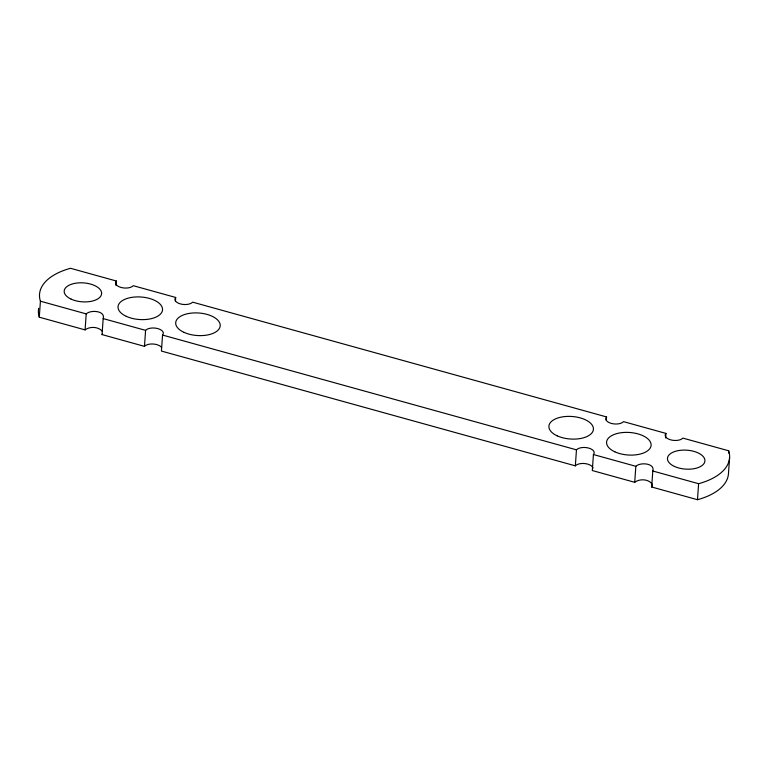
<?xml version="1.0" encoding="UTF-8"?>
<svg xmlns="http://www.w3.org/2000/svg" width="768" height="768" viewBox="0 0 768 768"><rect width="100%" height="100%" fill="white"/><g stroke="black" fill="none" stroke-linecap="round" stroke-linejoin="round"><path stroke-width="1.15" d="M102.442 331.44C98.582 326.602 89.914 326.17 85.094 329.894L39.293 317.194L40.406 301.19A67.555 34.186 4 0 1 70.512 268.291L116.333 281.002A9.274 4.694 4 0 0 121.046 287.453A9.274 4.694 4 0 0 133.267 285.696L175.69 297.456A9.293 4.704 4 0 0 180.413 303.926A9.293 4.704 4 0 0 192.653 302.16L606.566 416.938A9.293 4.704 4 0 0 611.29 423.408A9.293 4.704 4 0 0 623.53 421.642L665.962 433.411A9.274 4.694 4 0 0 670.666 439.862A9.274 4.694 4 0 0 682.886 438.106L728.707 450.806L728.554 453.091M85.094 329.894L86.208 313.891C90.691 309.552 105.734 310.79 103.171 318.595L102.058 334.598L144.47 346.358A9.293 4.704 4 0 1 153.178 344.006A9.293 4.704 4 0 1 161.606 347.462M116.016 285.571L116.333 281.002M144.47 346.358L145.584 330.355A9.293 4.704 4 0 1 157.834 328.598A9.293 4.704 4 0 1 162.547 335.059L576.461 449.837A9.293 4.704 4 0 1 588.71 448.08A9.293 4.704 4 0 1 593.424 454.541L635.837 466.301C640.349 461.952 655.296 463.219 652.8 471.005L651.677 487.008L697.488 499.709A67.555 34.186 4 0 0 728.477 473.482L729.6 457.488M162.547 335.059L161.434 351.062L575.347 465.84A9.293 4.704 4 0 1 585.264 463.603A9.293 4.704 4 0 1 593.05 468.173M175.45 300.893L175.69 297.456M575.347 465.84L576.461 449.837M593.424 454.541L592.31 470.544L634.714 482.304C639.658 478.483 649.21 478.896 652.426 484.637M606.326 420.365L606.566 416.938M634.714 482.304L635.837 466.301M665.645 437.981L665.962 433.411M697.488 499.709L698.602 483.706A67.555 34.186 4 0 0 728.707 450.806M102.509 333.84L102.058 334.598M652.426 485.616L651.677 487.008M40.406 301.19L86.208 313.891M103.171 318.595L145.584 330.355M652.8 471.005L698.602 483.706M39.293 317.194A67.555 34.186 4 0 1 38.669 308.314M674.438 466.435A18.749 9.485 4 0 0 704.698 462.086A18.749 9.485 4 0 0 679.469 450.422A18.749 9.485 4 0 0 674.438 466.435M126.288 316.339A22.31 11.29 4 0 0 162.278 311.165A22.31 11.29 4 0 0 132.278 297.293A22.31 11.29 4 0 0 126.288 316.339M557.165 435.821A22.31 11.29 4 0 0 593.165 430.646A22.31 11.29 4 0 0 563.155 416.774A22.31 11.29 4 0 0 557.165 435.821M183.965 332.333A22.31 11.29 4 0 0 219.955 327.158A22.31 11.29 4 0 0 189.955 313.286A22.31 11.29 4 0 0 183.965 332.333M71.155 299.146A18.749 9.485 4 0 0 101.405 294.797A18.749 9.485 4 0 0 76.186 283.133A18.749 9.485 4 0 0 71.155 299.146M614.842 451.814A22.31 11.29 4 0 0 650.842 446.64A22.31 11.29 4 0 0 620.832 432.768A22.31 11.29 4 0 0 614.842 451.814"/></g></svg>
